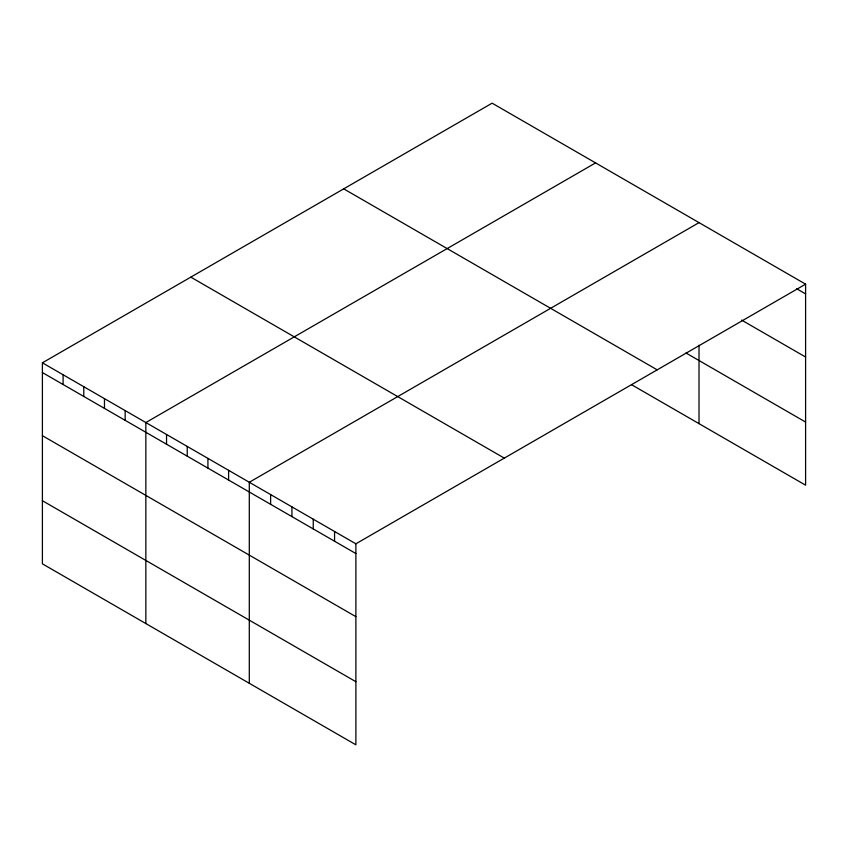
<?xml version="1.0" encoding="UTF-8"?>
<svg xmlns="http://www.w3.org/2000/svg" width="848" height="848" viewBox="0 0 848 848"><rect width="100%" height="100%" fill="white"/><g stroke="black" fill="none" stroke-linecap="round" stroke-linejoin="round"><path stroke-width="1.27" d="M805.6 284.165L355.884 543.801L355.884 744.83L42.4 563.835L42.4 362.817L492.116 103.17L805.6 284.165L805.6 485.183L631.506 384.663M595.572 162.901L145.845 422.548L145.845 623.566M699.017 222.632L249.301 482.268L249.301 683.287M796.622 288.723L805.6 293.906M741.65 320.109L805.6 357.029M685.947 352.98L805.6 422.06M343.716 188.86L657.189 369.845M190.811 277.137L504.284 458.121M42.4 362.817L355.884 543.801M42.4 372.558L355.884 553.543M42.4 435.681L355.884 616.666M42.4 500.712L355.884 681.707M699.017 345.221L699.017 423.65M334.568 531.495L334.568 541.236M313.251 519.188L313.251 528.929M291.935 506.881L291.935 516.623M270.618 494.575L270.618 504.316M228.61 470.322L228.61 480.063M207.919 458.376L207.919 468.117M187.228 446.43L187.228 456.182M166.537 434.483L166.537 444.235M125.154 410.602L125.154 420.343M104.474 398.655L104.474 408.397M83.782 386.709L83.782 396.451M63.091 374.763L63.091 384.504"/></g></svg>
